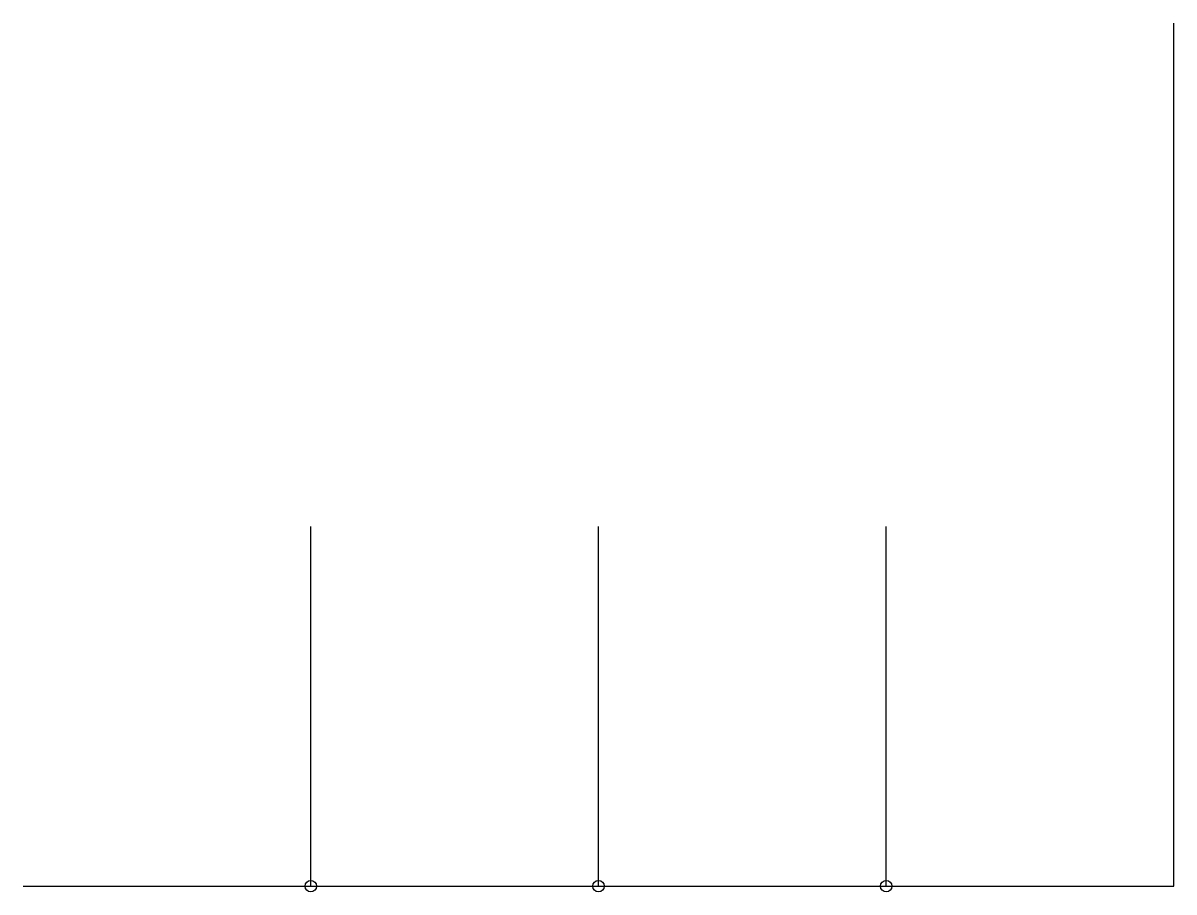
# Model space of a CAD drawing. Header units: metres. Extents: x 247000 to 247080, y 2701599.6 to 2701660.
import ezdxf

# ---------------------------------------------------------------- set-up
doc = ezdxf.new("R2010")
doc.units = ezdxf.units.M

# ---------------------------------------------------------------- blocks, each defined once
blk = doc.blocks.new('S1')
blk.add_circle((0, 0), 0.4)

msp = doc.modelspace()

# ---------------------------------------------------------------- linework, layer by layer
at = {"layer": 'L-10'}
for points in [[(247080, 2701600), (247080, 2701660)], [(247000, 2701600), (247080, 2701600)]]:
    msp.add_lwpolyline(points, dxfattribs=at)
at = {"layer": 'L-12'}
for points in [[(247020, 2701600), (247020, 2701625)], [(247040, 2701600), (247040, 2701625)], [(247060, 2701600), (247060, 2701625)]]:
    msp.add_lwpolyline(points, dxfattribs=at)

# ---------------------------------------------------------------- block references
at = {"layer": 'L-11'}
for p in [(247020, 2701600), (247040, 2701600), (247060, 2701600)]:
    msp.add_blockref('S1', p, dxfattribs=at)

doc.saveas('drawing.dxf')
